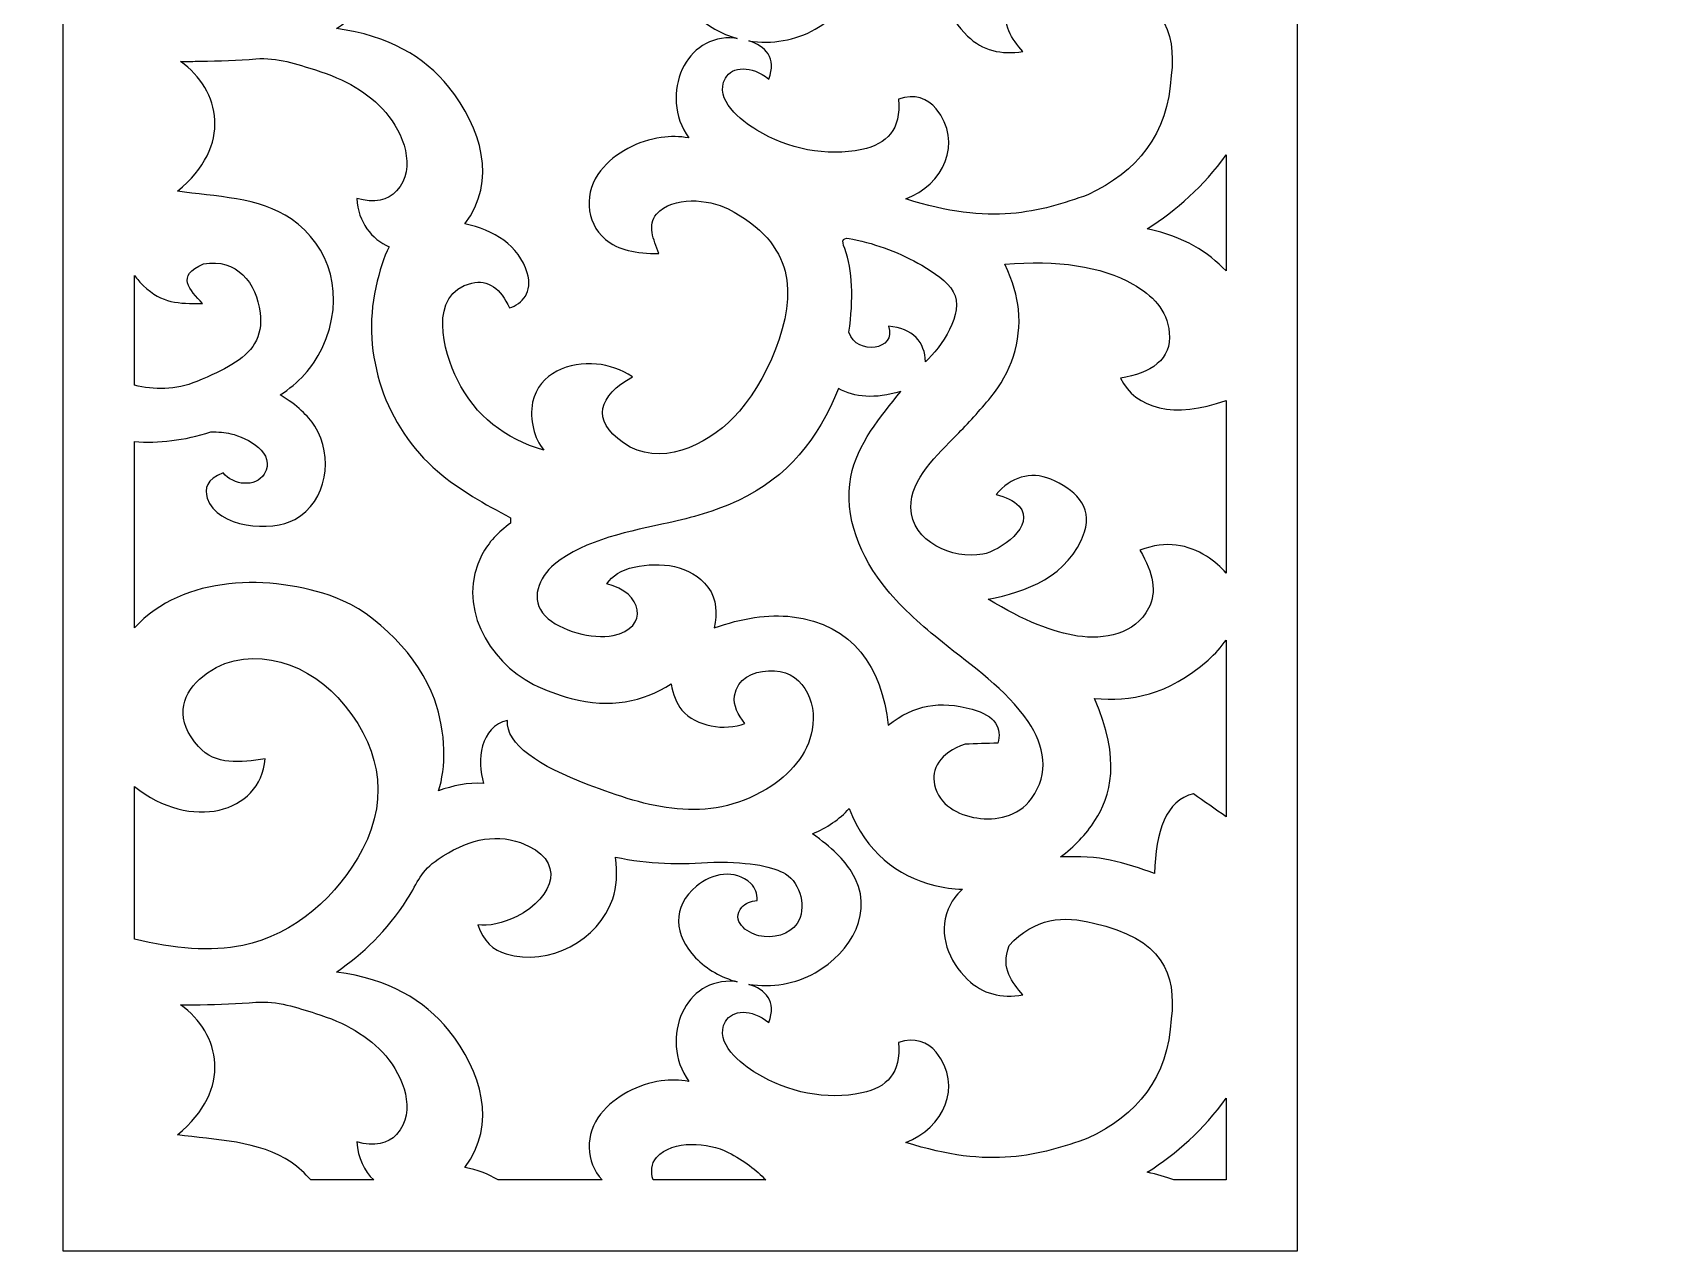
# Model space of a CAD drawing. Header units: centimetres. Extents: x -8.8 to 4.1, y -11 to 10.3.
# Drawn here: x -2.87 to 4.09, y -11.04 to -5.87 of the extents above; entities that cross this region are included whole.
import ezdxf

# ---------------------------------------------------------------- set-up
doc = ezdxf.new("R2010")
doc.units = ezdxf.units.CM
doc.header["$MEASUREMENT"] = 0
doc.layers.add('layer 1', color=7, linetype='Continuous')

msp = doc.modelspace()

# ---------------------------------------------------------------- linework, layer by layer
at = {"layer": 'layer 1', "color": 242, "lineweight": 9}
msp.add_open_spline([(-3.56397, -11.03599), (-3.56397, -11.03599), (-3.56397, 10.31201), (-3.56397, 10.31201), (-3.56397, 10.31201), (-3.85327, 10.31201), (-1.96908, 10.31201), (-8.80026, 10.31201), (-8.80026, 10.31201), (-8.80026, 10.31201), (-8.80026, -11.03599), (-8.80026, -11.03599), (-8.80026, -11.03599), (-6.76214, -11.03599), (-4.49373, -11.03599), (-3.56397, -11.03599)], degree=3, knots=[0, 0, 0, 0, 0.2, 0.2, 0.2, 0.2, 0.4, 0.4, 0.4, 0.4, 0.6, 0.6, 0.6, 0.6, 1, 1, 1, 1], dxfattribs=at)
at = {"layer": 'layer 1', "color": 177}
for points, knots in [([(2.49433, -11.03599), (2.49433, -11.03599), (2.49433, 10.31201), (2.49433, 10.31201), (2.49433, 10.31201), (2.20503, 10.31201), (4.08922, 10.31201), (-2.74196, 10.31201), (-2.74196, 10.31201), (-2.74196, 10.31201), (-2.74196, -11.03599), (-2.74196, -11.03599), (-2.74196, -11.03599), (-0.70384, -11.03599), (1.56457, -11.03599), (2.49433, -11.03599)], [0, 0, 0, 0, 0.2, 0.2, 0.2, 0.2, 0.4, 0.4, 0.4, 0.4, 0.6, 0.6, 0.6, 0.6, 1, 1, 1, 1]), ([(0.16762, -5.90231), (0.23666, -5.92411), (0.28661, -5.97415), (0.25193, -6.06403), (0.25193, -6.06403), (0.17731, -6.00476), (0.09614, -6.00931), (0.06775, -6.06062), (0.06775, -6.06062), (0.01759, -6.15127), (0.13542, -6.24073), (0.20138, -6.28087), (0.20138, -6.28087), (0.33214, -6.36045), (0.49636, -6.39486), (0.64701, -6.36277), (0.64701, -6.36277), (0.75269, -6.34026), (0.8146, -6.27846), (0.80167, -6.14949), (0.80167, -6.14949), (0.87162, -6.12492), (0.926, -6.14673), (0.96169, -6.19039), (0.96169, -6.19039), (1.07974, -6.33482), (0.99046, -6.51312), (0.8334, -6.57262), (0.8334, -6.57262), (1.19261, -6.68891), (1.4034, -6.6271), (1.60561, -6.55499), (1.60561, -6.55499), (1.81493, -6.45771), (1.94512, -6.29851), (1.95969, -6.04882), (1.95969, -6.04882), (1.98194, -5.86007), (1.92092, -5.70508), (1.6297, -5.64341), (1.6297, -5.64341), (1.50287, -5.60814), (1.38133, -5.62051), (1.27143, -5.73769), (1.27143, -5.73769), (1.23462, -5.83987), (1.28506, -5.8922), (1.33036, -5.94747), (1.33036, -5.94747), (1.23853, -5.96202), (1.15884, -5.94334), (1.09488, -5.88161), (1.09488, -5.88161), (1.01584, -5.80531), (0.96909, -5.69024), (1.01268, -5.58347), (1.01268, -5.58347), (1.0258, -5.55136), (1.04662, -5.52324), (1.07313, -5.49876), (1.07313, -5.49876), (1.03318, -5.49779), (0.99379, -5.49258), (0.95584, -5.48273), (0.95584, -5.48273), (0.79374, -5.44064), (0.66575, -5.34346), (0.59313, -5.15683), (0.59313, -5.15683), (0.55091, -5.20228), (0.49945, -5.2385), (0.43685, -5.26356), (0.43685, -5.26356), (0.51968, -5.32178), (0.5718, -5.37505), (0.60307, -5.42495), (0.60307, -5.42495), (0.70693, -5.59069), (0.601, -5.76557), (0.44887, -5.85293), (0.44887, -5.85293), (0.36565, -5.90071), (0.26391, -5.91711), (0.16762, -5.90231)], [0, 0, 0, 0, 0.0454545, 0.0454545, 0.0454545, 0.0454545, 0.0909091, 0.0909091, 0.0909091, 0.0909091, 0.1363636, 0.1363636, 0.1363636, 0.1363636, 0.1818182, 0.1818182, 0.1818182, 0.1818182, 0.2272727, 0.2272727, 0.2272727, 0.2272727, 0.2727273, 0.2727273, 0.2727273, 0.2727273, 0.3181818, 0.3181818, 0.3181818, 0.3181818, 0.3636364, 0.3636364, 0.3636364, 0.3636364, 0.4090909, 0.4090909, 0.4090909, 0.4090909, 0.4545455, 0.4545455, 0.4545455, 0.4545455, 0.5, 0.5, 0.5, 0.5, 0.5454545, 0.5454545, 0.5454545, 0.5454545, 0.5909091, 0.5909091, 0.5909091, 0.5909091, 0.6363636, 0.6363636, 0.6363636, 0.6363636, 0.6818182, 0.6818182, 0.6818182, 0.6818182, 0.7272727, 0.7272727, 0.7272727, 0.7272727, 0.7727273, 0.7727273, 0.7727273, 0.7727273, 0.8181818, 0.8181818, 0.8181818, 0.8181818, 0.8636364, 0.8636364, 0.8636364, 0.8636364, 0.9090909, 0.9090909, 0.9090909, 0.9090909, 1, 1, 1, 1]), ([(-1.03716, -6.6787), (-0.91679, -6.70305), (-0.80739, -6.77063), (-0.7728, -6.88579), (-0.7728, -6.88579), (-0.74808, -6.96811), (-0.79429, -7.01909), (-0.84865, -7.03454), (-0.84865, -7.03454), (-0.88533, -6.95322), (-0.93914, -6.91295), (-1.00847, -6.92971), (-1.00847, -6.92971), (-1.19631, -6.9751), (-1.12906, -7.22141), (-1.06943, -7.34046), (-1.06943, -7.34046), (-0.99244, -7.49415), (-0.86777, -7.59033), (-0.70282, -7.63794), (-0.70282, -7.63794), (-0.74275, -7.58955), (-0.765, -7.50815), (-0.75001, -7.43497), (-0.75001, -7.43497), (-0.7246, -7.31094), (-0.59304, -7.26196), (-0.47899, -7.27285), (-0.47899, -7.27285), (-0.42601, -7.27791), (-0.37533, -7.29675), (-0.32649, -7.32665), (-0.32649, -7.32665), (-0.47076, -7.40816), (-0.50368, -7.51017), (-0.36525, -7.60714), (-0.36525, -7.60714), (-0.21207, -7.71444), (-0.01394, -7.61923), (0.10203, -7.50025), (0.10203, -7.50025), (0.237, -7.36179), (0.37063, -7.07198), (0.32081, -6.87954), (0.32081, -6.87954), (0.29522, -6.78065), (0.22336, -6.6899), (0.07905, -6.6152), (0.07905, -6.6152), (-0.00302, -6.57271), (-0.15624, -6.55933), (-0.22423, -6.63675), (-0.22423, -6.63675), (-0.26516, -6.68336), (-0.23664, -6.74433), (-0.21422, -6.80404), (-0.21422, -6.80404), (-0.3104, -6.80554), (-0.38887, -6.78845), (-0.44142, -6.74413), (-0.44142, -6.74413), (-0.52821, -6.67092), (-0.53121, -6.53889), (-0.46203, -6.45273), (-0.46203, -6.45273), (-0.39996, -6.37543), (-0.30153, -6.32613), (-0.20439, -6.31201), (-0.20439, -6.31201), (-0.16548, -6.30635), (-0.12656, -6.3067), (-0.08765, -6.3141), (-0.08765, -6.3141), (-0.15213, -6.22276), (-0.15567, -6.10929), (-0.11542, -6.02262), (-0.11542, -6.02262), (-0.07671, -5.93926), (0.00249, -5.88069), (0.10691, -5.89043), (0.10691, -5.89043), (0.11038, -5.89075), (0.11385, -5.89114), (0.11731, -5.89157), (0.11731, -5.89157), (0.05085, -5.87325), (-0.01073, -5.83923), (-0.05885, -5.78954), (-0.05885, -5.78954), (-0.15008, -5.69536), (-0.16113, -5.57285), (-0.05494, -5.48578), (-0.05494, -5.48578), (0.01077, -5.43189), (0.10831, -5.41109), (0.17534, -5.47469), (0.17534, -5.47469), (0.19528, -5.49361), (0.20418, -5.51753), (0.20205, -5.54647), (0.20205, -5.54647), (0.1762, -5.55029), (0.15211, -5.55788), (0.1381, -5.57452), (0.1381, -5.57452), (0.08894, -5.63288), (0.15698, -5.68395), (0.2097, -5.69599), (0.2097, -5.69599), (0.27087, -5.70996), (0.33902, -5.69191), (0.37192, -5.64417), (0.37192, -5.64417), (0.41475, -5.58201), (0.38596, -5.47225), (0.32313, -5.43415), (0.32313, -5.43415), (0.27269, -5.40356), (0.18216, -5.3838), (0.01804, -5.38393), (0.01804, -5.38393), (-0.12099, -5.39433), (-0.26003, -5.39219), (-0.39905, -5.36246), (-0.39905, -5.36246), (-0.38859, -5.43242), (-0.39411, -5.48995), (-0.41048, -5.53904), (-0.41048, -5.53904), (-0.47004, -5.71758), (-0.681, -5.82595), (-0.86219, -5.77349), (-0.86219, -5.77349), (-0.91763, -5.75744), (-0.96004, -5.71952), (-0.98194, -5.65044), (-0.98194, -5.65044), (-0.93981, -5.65684), (-0.87562, -5.64401), (-0.81779, -5.61459), (-0.81779, -5.61459), (-0.65677, -5.53267), (-0.60227, -5.37313), (-0.8016, -5.30132), (-0.8016, -5.30132), (-0.91806, -5.25936), (-1.03452, -5.2934), (-1.15097, -5.37142), (-1.15097, -5.37142), (-1.22595, -5.42166), (-1.23456, -5.46666), (-1.28212, -5.54129), (-1.28212, -5.54129), (-1.36856, -5.67689), (-1.47151, -5.77238), (-1.58177, -5.85013), (-1.58177, -5.85013), (-1.36193, -5.87999), (-1.20979, -5.96839), (-1.10553, -6.0982), (-1.10553, -6.0982), (-0.96828, -6.26911), (-0.89945, -6.49634), (-1.03716, -6.6787)], [0, 0, 0, 0, 0.0238095, 0.0238095, 0.0238095, 0.0238095, 0.047619, 0.047619, 0.047619, 0.047619, 0.0714286, 0.0714286, 0.0714286, 0.0714286, 0.0952381, 0.0952381, 0.0952381, 0.0952381, 0.1190476, 0.1190476, 0.1190476, 0.1190476, 0.1428571, 0.1428571, 0.1428571, 0.1428571, 0.1666667, 0.1666667, 0.1666667, 0.1666667, 0.1904762, 0.1904762, 0.1904762, 0.1904762, 0.2142857, 0.2142857, 0.2142857, 0.2142857, 0.2380952, 0.2380952, 0.2380952, 0.2380952, 0.2619048, 0.2619048, 0.2619048, 0.2619048, 0.2857143, 0.2857143, 0.2857143, 0.2857143, 0.3095238, 0.3095238, 0.3095238, 0.3095238, 0.3333333, 0.3333333, 0.3333333, 0.3333333, 0.3571429, 0.3571429, 0.3571429, 0.3571429, 0.3809524, 0.3809524, 0.3809524, 0.3809524, 0.4047619, 0.4047619, 0.4047619, 0.4047619, 0.4285714, 0.4285714, 0.4285714, 0.4285714, 0.452381, 0.452381, 0.452381, 0.452381, 0.4761905, 0.4761905, 0.4761905, 0.4761905, 0.5, 0.5, 0.5, 0.5, 0.5238095, 0.5238095, 0.5238095, 0.5238095, 0.547619, 0.547619, 0.547619, 0.547619, 0.5714286, 0.5714286, 0.5714286, 0.5714286, 0.5952381, 0.5952381, 0.5952381, 0.5952381, 0.6190476, 0.6190476, 0.6190476, 0.6190476, 0.6428571, 0.6428571, 0.6428571, 0.6428571, 0.6666667, 0.6666667, 0.6666667, 0.6666667, 0.6904762, 0.6904762, 0.6904762, 0.6904762, 0.7142857, 0.7142857, 0.7142857, 0.7142857, 0.7380952, 0.7380952, 0.7380952, 0.7380952, 0.7619048, 0.7619048, 0.7619048, 0.7619048, 0.7857143, 0.7857143, 0.7857143, 0.7857143, 0.8095238, 0.8095238, 0.8095238, 0.8095238, 0.8333333, 0.8333333, 0.8333333, 0.8333333, 0.8571429, 0.8571429, 0.8571429, 0.8571429, 0.8809524, 0.8809524, 0.8809524, 0.8809524, 0.9047619, 0.9047619, 0.9047619, 0.9047619, 0.9285714, 0.9285714, 0.9285714, 0.9285714, 0.952381, 0.952381, 0.952381, 0.952381, 1, 1, 1, 1]), ([(-2.43987, -8.39239), (-2.23372, -8.16636), (-1.86128, -8.16235), (-1.58796, -8.26307), (-1.58796, -8.26307), (-1.41068, -8.3284), (-1.23127, -8.51662), (-1.16693, -8.69464), (-1.16693, -8.69464), (-1.11448, -8.83976), (-1.11831, -8.98724), (-1.14884, -9.08296), (-1.14884, -9.08296), (-1.08888, -9.06158), (-1.02633, -9.04798), (-0.95805, -9.05154), (-0.95805, -9.05154), (-0.98985, -8.95523), (-0.97178, -8.81112), (-0.85704, -8.78443), (-0.85704, -8.78443), (-0.86499, -8.8858), (-0.72286, -8.97822), (-0.51427, -9.05744), (-0.51427, -9.05744), (-0.26074, -9.15373), (-0.01179, -9.22829), (0.24225, -9.07593), (0.24225, -9.07593), (0.34267, -9.01571), (0.41695, -8.92835), (0.43619, -8.82398), (0.43619, -8.82398), (0.45869, -8.70194), (0.39354, -8.56447), (0.25009, -8.5738), (0.25009, -8.5738), (0.18222, -8.57822), (0.11786, -8.60572), (0.10659, -8.68017), (0.10659, -8.68017), (0.10024, -8.72206), (0.12219, -8.76041), (0.15009, -8.79802), (0.15009, -8.79802), (0.06691, -8.83012), (-0.05824, -8.81118), (-0.11639, -8.74111), (-0.11639, -8.74111), (-0.14118, -8.71124), (-0.15492, -8.67337), (-0.16279, -8.62966), (-0.16279, -8.62966), (-0.28188, -8.70599), (-0.41987, -8.73511), (-0.58713, -8.69101), (-0.58713, -8.69101), (-0.64268, -8.67637), (-0.69697, -8.65716), (-0.74701, -8.63169), (-0.74701, -8.63169), (-0.93993, -8.53351), (-1.07645, -8.29057), (-0.96535, -8.08207), (-0.96535, -8.08207), (-0.93742, -8.02964), (-0.89541, -7.98492), (-0.84392, -7.94852), (-0.84392, -7.94852), (-0.84392, -7.94061), (-0.84392, -7.9327), (-0.84392, -7.92478), (-0.84392, -7.92478), (-0.95294, -7.86721), (-1.06032, -7.80735), (-1.15359, -7.72788), (-1.15359, -7.72788), (-1.37415, -7.53996), (-1.47955, -7.23187), (-1.41529, -6.94781), (-1.41529, -6.94781), (-1.39921, -6.87671), (-1.3828, -6.8194), (-1.35906, -6.77559), (-1.35906, -6.77559), (-1.4333, -6.74264), (-1.49037, -6.67242), (-1.49603, -6.57021), (-1.49603, -6.57021), (-1.42207, -6.59183), (-1.36334, -6.57958), (-1.32729, -6.53879), (-1.32729, -6.53879), (-1.23996, -6.43998), (-1.29976, -6.29157), (-1.37354, -6.20577), (-1.37354, -6.20577), (-1.4454, -6.1222), (-1.54706, -6.06417), (-1.67132, -6.02552), (-1.67132, -6.02552), (-1.74884, -6.00118), (-1.83402, -5.97168), (-1.92462, -5.97844), (-1.92462, -5.97844), (-2.00019, -5.98408), (-2.07939, -5.9876), (-2.1607, -5.9887), (-2.1607, -5.9887), (-2.18819, -5.98908), (-2.21594, -5.98918), (-2.24386, -5.98899), (-2.24386, -5.98899), (-2.07495, -6.11227), (-2.02022, -6.34607), (-2.25716, -6.54028), (-2.25716, -6.54028), (-2.10011, -6.56248), (-1.907, -6.56499), (-1.77434, -6.65726), (-1.77434, -6.65726), (-1.61037, -6.77131), (-1.53928, -6.98498), (-1.64379, -7.20587), (-1.64379, -7.20587), (-1.68311, -7.289), (-1.74375, -7.35386), (-1.82151, -7.40404), (-1.82151, -7.40404), (-1.74921, -7.44744), (-1.7032, -7.49165), (-1.67474, -7.53642), (-1.67474, -7.53642), (-1.59288, -7.66517), (-1.62109, -7.85449), (-1.75944, -7.93214), (-1.75944, -7.93214), (-1.85627, -7.98649), (-2.08934, -7.96926), (-2.13048, -7.8416), (-2.13048, -7.8416), (-2.1438, -7.80027), (-2.13382, -7.76354), (-2.06326, -7.73393), (-2.06326, -7.73393), (-2.01992, -7.78869), (-1.92511, -7.79704), (-1.88964, -7.7399), (-1.88964, -7.7399), (-1.83489, -7.65172), (-1.96013, -7.58473), (-2.03024, -7.56851), (-2.03024, -7.56851), (-2.05579, -7.5626), (-2.08395, -7.55994), (-2.11517, -7.56112), (-2.11517, -7.56112), (-2.22929, -7.59739), (-2.33667, -7.60897), (-2.43987, -7.6022), (-2.43987, -7.6022), (-2.43987, -7.6022), (-2.43987, -8.39239), (-2.43987, -8.39239)], [0, 0, 0, 0, 0.0238095, 0.0238095, 0.0238095, 0.0238095, 0.047619, 0.047619, 0.047619, 0.047619, 0.0714286, 0.0714286, 0.0714286, 0.0714286, 0.0952381, 0.0952381, 0.0952381, 0.0952381, 0.1190476, 0.1190476, 0.1190476, 0.1190476, 0.1428571, 0.1428571, 0.1428571, 0.1428571, 0.1666667, 0.1666667, 0.1666667, 0.1666667, 0.1904762, 0.1904762, 0.1904762, 0.1904762, 0.2142857, 0.2142857, 0.2142857, 0.2142857, 0.2380952, 0.2380952, 0.2380952, 0.2380952, 0.2619048, 0.2619048, 0.2619048, 0.2619048, 0.2857143, 0.2857143, 0.2857143, 0.2857143, 0.3095238, 0.3095238, 0.3095238, 0.3095238, 0.3333333, 0.3333333, 0.3333333, 0.3333333, 0.3571429, 0.3571429, 0.3571429, 0.3571429, 0.3809524, 0.3809524, 0.3809524, 0.3809524, 0.4047619, 0.4047619, 0.4047619, 0.4047619, 0.4285714, 0.4285714, 0.4285714, 0.4285714, 0.452381, 0.452381, 0.452381, 0.452381, 0.4761905, 0.4761905, 0.4761905, 0.4761905, 0.5, 0.5, 0.5, 0.5, 0.5238095, 0.5238095, 0.5238095, 0.5238095, 0.547619, 0.547619, 0.547619, 0.547619, 0.5714286, 0.5714286, 0.5714286, 0.5714286, 0.5952381, 0.5952381, 0.5952381, 0.5952381, 0.6190476, 0.6190476, 0.6190476, 0.6190476, 0.6428571, 0.6428571, 0.6428571, 0.6428571, 0.6666667, 0.6666667, 0.6666667, 0.6666667, 0.6904762, 0.6904762, 0.6904762, 0.6904762, 0.7142857, 0.7142857, 0.7142857, 0.7142857, 0.7380952, 0.7380952, 0.7380952, 0.7380952, 0.7619048, 0.7619048, 0.7619048, 0.7619048, 0.7857143, 0.7857143, 0.7857143, 0.7857143, 0.8095238, 0.8095238, 0.8095238, 0.8095238, 0.8333333, 0.8333333, 0.8333333, 0.8333333, 0.8571429, 0.8571429, 0.8571429, 0.8571429, 0.8809524, 0.8809524, 0.8809524, 0.8809524, 0.9047619, 0.9047619, 0.9047619, 0.9047619, 0.9285714, 0.9285714, 0.9285714, 0.9285714, 0.952381, 0.952381, 0.952381, 0.952381, 1, 1, 1, 1]), ([(2.19223, -6.38581), (2.09685, -6.51985), (1.98237, -6.6189), (1.8579, -6.69964), (1.8579, -6.69964), (2.01647, -6.73292), (2.11562, -6.79921), (2.19223, -6.87802), (2.19223, -6.87802), (2.19223, -6.87802), (2.19223, -6.38581), (2.19223, -6.38581)], [0, 0, 0, 0, 0.25, 0.25, 0.25, 0.25, 0.5, 0.5, 0.5, 0.5, 1, 1, 1, 1]), ([(0.75947, -7.11269), (0.86352, -7.11986), (0.9153, -7.18237), (0.91665, -7.2635), (0.91665, -7.2635), (0.98326, -7.20342), (1.08444, -7.05665), (1.03468, -6.96612), (1.03468, -6.96612), (1.00917, -6.91969), (0.95409, -6.8861), (0.90055, -6.85424), (0.90055, -6.85424), (0.81173, -6.80138), (0.71333, -6.7656), (0.60788, -6.74259), (0.60788, -6.74259), (0.56414, -6.73305), (0.55918, -6.74492), (0.57383, -6.78335), (0.57383, -6.78335), (0.60878, -6.87504), (0.61156, -6.99622), (0.59167, -7.13818), (0.59167, -7.13818), (0.62572, -7.23999), (0.79761, -7.21405), (0.75947, -7.11269)], [0, 0, 0, 0, 0.125, 0.125, 0.125, 0.125, 0.25, 0.25, 0.25, 0.25, 0.375, 0.375, 0.375, 0.375, 0.5, 0.5, 0.5, 0.5, 0.625, 0.625, 0.625, 0.625, 0.75, 0.75, 0.75, 0.75, 1, 1, 1, 1]), ([(-2.43987, -7.36313), (-2.35593, -7.38246), (-2.26739, -7.38481), (-2.17463, -7.34653), (-2.17463, -7.34653), (-2.11387, -7.32147), (-2.06476, -7.29849), (-2.02594, -7.2751), (-2.02594, -7.2751), (-1.94132, -7.22412), (-1.89343, -7.15958), (-1.90631, -7.05577), (-1.90631, -7.05577), (-1.92211, -6.92847), (-2.0058, -6.82384), (-2.14636, -6.84751), (-2.14636, -6.84751), (-2.26771, -6.89877), (-2.20411, -6.95773), (-2.1514, -7.01623), (-2.1514, -7.01623), (-2.25399, -7.01623), (-2.32073, -7.01761), (-2.40204, -6.94017), (-2.40204, -6.94017), (-2.41482, -6.92799), (-2.42744, -6.91374), (-2.43987, -6.89685), (-2.43987, -6.89685), (-2.43987, -6.89685), (-2.43987, -7.36313), (-2.43987, -7.36313)], [0, 0, 0, 0, 0.1111111, 0.1111111, 0.1111111, 0.1111111, 0.2222222, 0.2222222, 0.2222222, 0.2222222, 0.3333333, 0.3333333, 0.3333333, 0.3333333, 0.4444444, 0.4444444, 0.4444444, 0.4444444, 0.5555556, 0.5555556, 0.5555556, 0.5555556, 0.6666667, 0.6666667, 0.6666667, 0.6666667, 0.7777778, 0.7777778, 0.7777778, 0.7777778, 1, 1, 1, 1]), ([(2.19223, -7.42744), (1.97277, -7.50689), (1.80664, -7.46264), (1.74359, -7.33219), (1.74359, -7.33219), (1.87314, -7.31503), (1.96222, -7.25076), (1.95127, -7.1409), (1.95127, -7.1409), (1.94129, -7.04086), (1.88007, -6.98189), (1.79668, -6.93407), (1.79668, -6.93407), (1.66293, -6.85735), (1.47444, -6.82983), (1.2531, -6.84973), (1.2531, -6.84973), (1.28851, -6.92488), (1.30539, -6.9868), (1.31102, -7.04069), (1.31102, -7.04069), (1.32543, -7.1786), (1.27843, -7.30921), (1.1936, -7.41375), (1.1936, -7.41375), (1.14717, -7.47098), (1.09734, -7.5235), (1.04846, -7.57456), (1.04846, -7.57456), (0.9701, -7.6564), (0.85206, -7.75924), (0.85463, -7.88195), (0.85463, -7.88195), (0.85767, -8.02714), (1.03198, -8.1026), (1.15968, -8.07957), (1.15968, -8.07957), (1.23217, -8.0665), (1.3871, -7.9585), (1.31379, -7.87582), (1.31379, -7.87582), (1.29208, -7.85134), (1.25565, -7.83756), (1.21612, -7.82603), (1.21612, -7.82603), (1.2802, -7.75332), (1.35939, -7.72544), (1.44823, -7.76144), (1.44823, -7.76144), (1.54633, -7.80119), (1.6282, -7.87548), (1.59143, -7.98489), (1.59143, -7.98489), (1.5276, -8.17478), (1.33972, -8.24097), (1.18284, -8.26981), (1.18284, -8.26981), (1.33559, -8.36336), (1.4592, -8.41159), (1.56146, -8.4266), (1.56146, -8.4266), (1.67546, -8.44334), (1.80495, -8.42059), (1.86367, -8.30809), (1.86367, -8.30809), (1.89801, -8.2423), (1.88556, -8.16051), (1.82631, -8.06271), (1.82631, -8.06271), (1.94053, -8.01923), (2.03022, -8.03953), (2.10885, -8.0886), (2.10885, -8.0886), (2.14378, -8.1104), (2.17138, -8.1344), (2.19223, -8.15989), (2.19223, -8.15989), (2.19223, -8.15989), (2.19223, -7.42744), (2.19223, -7.42744)], [0, 0, 0, 0, 0.047619, 0.047619, 0.047619, 0.047619, 0.0952381, 0.0952381, 0.0952381, 0.0952381, 0.1428571, 0.1428571, 0.1428571, 0.1428571, 0.1904762, 0.1904762, 0.1904762, 0.1904762, 0.2380952, 0.2380952, 0.2380952, 0.2380952, 0.2857143, 0.2857143, 0.2857143, 0.2857143, 0.3333333, 0.3333333, 0.3333333, 0.3333333, 0.3809524, 0.3809524, 0.3809524, 0.3809524, 0.4285714, 0.4285714, 0.4285714, 0.4285714, 0.4761905, 0.4761905, 0.4761905, 0.4761905, 0.5238095, 0.5238095, 0.5238095, 0.5238095, 0.5714286, 0.5714286, 0.5714286, 0.5714286, 0.6190476, 0.6190476, 0.6190476, 0.6190476, 0.6666667, 0.6666667, 0.6666667, 0.6666667, 0.7142857, 0.7142857, 0.7142857, 0.7142857, 0.7619048, 0.7619048, 0.7619048, 0.7619048, 0.8095238, 0.8095238, 0.8095238, 0.8095238, 0.8571429, 0.8571429, 0.8571429, 0.8571429, 0.9047619, 0.9047619, 0.9047619, 0.9047619, 1, 1, 1, 1]), ([(0.54768, -7.37638), (0.61625, -7.41416), (0.70161, -7.42283), (0.81153, -7.38895), (0.81153, -7.38895), (0.72737, -7.49673), (0.62598, -7.61223), (0.60006, -7.75071), (0.60006, -7.75071), (0.56837, -7.91991), (0.63912, -8.09143), (0.75321, -8.22966), (0.75321, -8.22966), (0.8214, -8.31228), (0.90336, -8.38425), (0.98909, -8.45331), (0.98909, -8.45331), (1.11689, -8.55625), (1.25829, -8.65176), (1.3521, -8.78903), (1.3521, -8.78903), (1.42281, -8.8925), (1.44403, -9.00998), (1.36687, -9.11517), (1.36687, -9.11517), (1.30833, -9.19497), (1.21389, -9.21035), (1.1351, -9.19842), (1.1351, -9.19842), (1.05503, -9.18629), (0.97415, -9.14309), (0.95528, -9.05721), (0.95528, -9.05721), (0.94113, -8.99285), (0.97488, -8.9231), (1.08461, -8.88566), (1.08461, -8.88566), (1.13103, -8.88397), (1.17745, -8.88228), (1.22386, -8.88059), (1.22386, -8.88059), (1.24245, -8.81961), (1.21392, -8.76388), (1.11465, -8.7372), (1.11465, -8.7372), (0.97445, -8.69953), (0.87158, -8.71773), (0.75801, -8.80464), (0.75801, -8.80464), (0.73265, -8.5604), (0.60896, -8.37579), (0.35158, -8.34496), (0.35158, -8.34496), (0.24831, -8.3326), (0.13726, -8.35136), (0.02076, -8.39191), (0.02076, -8.39191), (0.03138, -8.33121), (0.03328, -8.27196), (-0.00617, -8.21961), (-0.00617, -8.21961), (-0.0787, -8.12336), (-0.20943, -8.11043), (-0.31967, -8.13415), (-0.31967, -8.13415), (-0.37497, -8.14604), (-0.4123, -8.17062), (-0.4352, -8.20538), (-0.4352, -8.20538), (-0.28378, -8.23992), (-0.25248, -8.39266), (-0.40849, -8.4243), (-0.40849, -8.4243), (-0.49644, -8.44213), (-0.63378, -8.40547), (-0.69719, -8.34136), (-0.69719, -8.34136), (-0.76392, -8.27387), (-0.72364, -8.17608), (-0.65831, -8.12298), (-0.65831, -8.12298), (-0.52715, -8.01638), (-0.33305, -7.98172), (-0.17183, -7.94599), (-0.17183, -7.94599), (-0.07822, -7.92524), (0.02239, -7.89878), (0.12303, -7.85118), (0.12303, -7.85118), (0.33179, -7.75244), (0.46191, -7.59268), (0.54768, -7.37638)], [0, 0, 0, 0, 0.0416667, 0.0416667, 0.0416667, 0.0416667, 0.0833333, 0.0833333, 0.0833333, 0.0833333, 0.125, 0.125, 0.125, 0.125, 0.1666667, 0.1666667, 0.1666667, 0.1666667, 0.2083333, 0.2083333, 0.2083333, 0.2083333, 0.25, 0.25, 0.25, 0.25, 0.2916667, 0.2916667, 0.2916667, 0.2916667, 0.3333333, 0.3333333, 0.3333333, 0.3333333, 0.375, 0.375, 0.375, 0.375, 0.4166667, 0.4166667, 0.4166667, 0.4166667, 0.4583333, 0.4583333, 0.4583333, 0.4583333, 0.5, 0.5, 0.5, 0.5, 0.5416667, 0.5416667, 0.5416667, 0.5416667, 0.5833333, 0.5833333, 0.5833333, 0.5833333, 0.625, 0.625, 0.625, 0.625, 0.6666667, 0.6666667, 0.6666667, 0.6666667, 0.7083333, 0.7083333, 0.7083333, 0.7083333, 0.75, 0.75, 0.75, 0.75, 0.7916667, 0.7916667, 0.7916667, 0.7916667, 0.8333333, 0.8333333, 0.8333333, 0.8333333, 0.875, 0.875, 0.875, 0.875, 0.9166667, 0.9166667, 0.9166667, 0.9166667, 1, 1, 1, 1]), ([(-2.43987, -9.71239), (-2.27052, -9.75498), (-2.11618, -9.76606), (-1.98025, -9.73877), (-1.98025, -9.73877), (-1.761, -9.69476), (-1.57371, -9.52654), (-1.4719, -9.33136), (-1.4719, -9.33136), (-1.35145, -9.10046), (-1.40366, -8.87852), (-1.57665, -8.68801), (-1.57665, -8.68801), (-1.72281, -8.52706), (-1.98412, -8.44975), (-2.16386, -8.60995), (-2.16386, -8.60995), (-2.2429, -8.68039), (-2.26683, -8.78606), (-2.16798, -8.89556), (-2.16798, -8.89556), (-2.09535, -8.97602), (-1.99061, -8.96377), (-1.88452, -8.94757), (-1.88452, -8.94757), (-1.90649, -9.18153), (-2.20069, -9.25434), (-2.43987, -9.06521), (-2.43987, -9.06521), (-2.43987, -9.06521), (-2.43987, -9.71239), (-2.43987, -9.71239)], [0, 0, 0, 0, 0.1111111, 0.1111111, 0.1111111, 0.1111111, 0.2222222, 0.2222222, 0.2222222, 0.2222222, 0.3333333, 0.3333333, 0.3333333, 0.3333333, 0.4444444, 0.4444444, 0.4444444, 0.4444444, 0.5555556, 0.5555556, 0.5555556, 0.5555556, 0.6666667, 0.6666667, 0.6666667, 0.6666667, 0.7777778, 0.7777778, 0.7777778, 0.7777778, 1, 1, 1, 1]), ([(2.19223, -8.44367), (2.17217, -8.47321), (2.1465, -8.50177), (2.11584, -8.52849), (2.11584, -8.52849), (1.94286, -8.67925), (1.78588, -8.70526), (1.63401, -8.69139), (1.63401, -8.69139), (1.74931, -8.95223), (1.70095, -9.10744), (1.63557, -9.20981), (1.63557, -9.20981), (1.59816, -9.26838), (1.54768, -9.32054), (1.48907, -9.36396), (1.48907, -9.36396), (1.56896, -9.35984), (1.6438, -9.36487), (1.69997, -9.37695), (1.69997, -9.37695), (1.7661, -9.39118), (1.82978, -9.41169), (1.8878, -9.43463), (1.8878, -9.43463), (1.89484, -9.25508), (1.93628, -9.12318), (2.05342, -9.09608), (2.05342, -9.09608), (2.09969, -9.12847), (2.14596, -9.16086), (2.19223, -9.19325), (2.19223, -9.19325), (2.19223, -9.19325), (2.19223, -8.44367), (2.19223, -8.44367)], [0, 0, 0, 0, 0.1, 0.1, 0.1, 0.1, 0.2, 0.2, 0.2, 0.2, 0.3, 0.3, 0.3, 0.3, 0.4, 0.4, 0.4, 0.4, 0.5, 0.5, 0.5, 0.5, 0.6, 0.6, 0.6, 0.6, 0.7, 0.7, 0.7, 0.7, 0.8, 0.8, 0.8, 0.8, 1, 1, 1, 1]), ([(0.16762, -9.9041), (0.23666, -9.92589), (0.28661, -9.97593), (0.25193, -10.06582), (0.25193, -10.06582), (0.17731, -10.00654), (0.09614, -10.01109), (0.06775, -10.0624), (0.06775, -10.0624), (0.01759, -10.15305), (0.13542, -10.24251), (0.20138, -10.28265), (0.20138, -10.28265), (0.33214, -10.36224), (0.49636, -10.39664), (0.64701, -10.36455), (0.64701, -10.36455), (0.75269, -10.34204), (0.8146, -10.28025), (0.80167, -10.15127), (0.80167, -10.15127), (0.87162, -10.1267), (0.926, -10.14851), (0.96169, -10.19217), (0.96169, -10.19217), (1.07974, -10.3366), (0.99046, -10.5149), (0.8334, -10.5744), (0.8334, -10.5744), (1.19261, -10.69069), (1.4034, -10.62889), (1.60561, -10.55677), (1.60561, -10.55677), (1.81493, -10.45949), (1.94512, -10.3003), (1.95969, -10.0506), (1.95969, -10.0506), (1.98194, -9.86185), (1.92092, -9.70686), (1.6297, -9.64519), (1.6297, -9.64519), (1.50287, -9.60992), (1.38133, -9.62229), (1.27143, -9.73947), (1.27143, -9.73947), (1.23462, -9.84166), (1.28506, -9.89399), (1.33036, -9.94925), (1.33036, -9.94925), (1.23853, -9.9638), (1.15884, -9.94512), (1.09488, -9.88339), (1.09488, -9.88339), (1.01584, -9.8071), (0.96909, -9.69203), (1.01268, -9.58526), (1.01268, -9.58526), (1.0258, -9.55315), (1.04662, -9.52502), (1.07313, -9.50054), (1.07313, -9.50054), (1.03318, -9.49957), (0.99379, -9.49436), (0.95584, -9.48451), (0.95584, -9.48451), (0.79374, -9.44242), (0.66575, -9.34524), (0.59313, -9.15861), (0.59313, -9.15861), (0.55091, -9.20406), (0.49945, -9.24028), (0.43685, -9.26534), (0.43685, -9.26534), (0.51968, -9.32356), (0.5718, -9.37683), (0.60307, -9.42673), (0.60307, -9.42673), (0.70693, -9.59247), (0.601, -9.76735), (0.44887, -9.85471), (0.44887, -9.85471), (0.36565, -9.90249), (0.26391, -9.9189), (0.16762, -9.9041)], [0, 0, 0, 0, 0.0454545, 0.0454545, 0.0454545, 0.0454545, 0.0909091, 0.0909091, 0.0909091, 0.0909091, 0.1363636, 0.1363636, 0.1363636, 0.1363636, 0.1818182, 0.1818182, 0.1818182, 0.1818182, 0.2272727, 0.2272727, 0.2272727, 0.2272727, 0.2727273, 0.2727273, 0.2727273, 0.2727273, 0.3181818, 0.3181818, 0.3181818, 0.3181818, 0.3636364, 0.3636364, 0.3636364, 0.3636364, 0.4090909, 0.4090909, 0.4090909, 0.4090909, 0.4545455, 0.4545455, 0.4545455, 0.4545455, 0.5, 0.5, 0.5, 0.5, 0.5454545, 0.5454545, 0.5454545, 0.5454545, 0.5909091, 0.5909091, 0.5909091, 0.5909091, 0.6363636, 0.6363636, 0.6363636, 0.6363636, 0.6818182, 0.6818182, 0.6818182, 0.6818182, 0.7272727, 0.7272727, 0.7272727, 0.7272727, 0.7727273, 0.7727273, 0.7727273, 0.7727273, 0.8181818, 0.8181818, 0.8181818, 0.8181818, 0.8636364, 0.8636364, 0.8636364, 0.8636364, 0.9090909, 0.9090909, 0.9090909, 0.9090909, 1, 1, 1, 1]), ([(-1.03716, -10.68048), (-0.98692, -10.69065), (-0.93859, -10.70835), (-0.89681, -10.7339), (-0.89681, -10.7339), (-0.89681, -10.7339), (-0.45439, -10.7339), (-0.45439, -10.7339), (-0.45439, -10.7339), (-0.52831, -10.65895), (-0.52758, -10.53615), (-0.46203, -10.45452), (-0.46203, -10.45452), (-0.39996, -10.37721), (-0.30153, -10.32791), (-0.20439, -10.31379), (-0.20439, -10.31379), (-0.16548, -10.30813), (-0.12656, -10.30848), (-0.08765, -10.31589), (-0.08765, -10.31589), (-0.15213, -10.22454), (-0.15567, -10.11107), (-0.11542, -10.0244), (-0.11542, -10.0244), (-0.07671, -9.94104), (0.00249, -9.88247), (0.10691, -9.89221), (0.10691, -9.89221), (0.11038, -9.89253), (0.11385, -9.89292), (0.11731, -9.89335), (0.11731, -9.89335), (0.05085, -9.87503), (-0.01073, -9.84101), (-0.05885, -9.79133), (-0.05885, -9.79133), (-0.15008, -9.69714), (-0.16113, -9.57464), (-0.05494, -9.48756), (-0.05494, -9.48756), (0.01077, -9.43367), (0.10831, -9.41287), (0.17534, -9.47648), (0.17534, -9.47648), (0.19528, -9.49539), (0.20418, -9.51931), (0.20205, -9.54825), (0.20205, -9.54825), (0.1762, -9.55207), (0.15211, -9.55966), (0.1381, -9.5763), (0.1381, -9.5763), (0.08894, -9.63466), (0.15698, -9.68574), (0.2097, -9.69777), (0.2097, -9.69777), (0.27087, -9.71174), (0.33902, -9.69369), (0.37192, -9.64595), (0.37192, -9.64595), (0.41475, -9.58379), (0.38596, -9.47403), (0.32313, -9.43593), (0.32313, -9.43593), (0.27269, -9.40534), (0.18216, -9.38558), (0.01804, -9.38571), (0.01804, -9.38571), (-0.12099, -9.39611), (-0.26003, -9.39397), (-0.39905, -9.36424), (-0.39905, -9.36424), (-0.38859, -9.4342), (-0.39411, -9.49173), (-0.41048, -9.54082), (-0.41048, -9.54082), (-0.47004, -9.71936), (-0.681, -9.82774), (-0.86219, -9.77528), (-0.86219, -9.77528), (-0.91763, -9.75922), (-0.96004, -9.7213), (-0.98194, -9.65223), (-0.98194, -9.65223), (-0.93981, -9.65862), (-0.87562, -9.6458), (-0.81779, -9.61637), (-0.81779, -9.61637), (-0.65677, -9.53445), (-0.60227, -9.37492), (-0.8016, -9.3031), (-0.8016, -9.3031), (-0.91806, -9.26114), (-1.03452, -9.29518), (-1.15097, -9.37321), (-1.15097, -9.37321), (-1.22595, -9.42344), (-1.23456, -9.46844), (-1.28212, -9.54307), (-1.28212, -9.54307), (-1.36856, -9.67868), (-1.47151, -9.77416), (-1.58177, -9.85191), (-1.58177, -9.85191), (-1.36193, -9.88177), (-1.20979, -9.97017), (-1.10553, -10.09999), (-1.10553, -10.09999), (-0.96828, -10.2709), (-0.89945, -10.49812), (-1.03716, -10.68048)], [0, 0, 0, 0, 0.0344828, 0.0344828, 0.0344828, 0.0344828, 0.0689655, 0.0689655, 0.0689655, 0.0689655, 0.1034483, 0.1034483, 0.1034483, 0.1034483, 0.137931, 0.137931, 0.137931, 0.137931, 0.1724138, 0.1724138, 0.1724138, 0.1724138, 0.2068966, 0.2068966, 0.2068966, 0.2068966, 0.2413793, 0.2413793, 0.2413793, 0.2413793, 0.2758621, 0.2758621, 0.2758621, 0.2758621, 0.3103448, 0.3103448, 0.3103448, 0.3103448, 0.3448276, 0.3448276, 0.3448276, 0.3448276, 0.3793103, 0.3793103, 0.3793103, 0.3793103, 0.4137931, 0.4137931, 0.4137931, 0.4137931, 0.4482759, 0.4482759, 0.4482759, 0.4482759, 0.4827586, 0.4827586, 0.4827586, 0.4827586, 0.5172414, 0.5172414, 0.5172414, 0.5172414, 0.5517241, 0.5517241, 0.5517241, 0.5517241, 0.5862069, 0.5862069, 0.5862069, 0.5862069, 0.6206897, 0.6206897, 0.6206897, 0.6206897, 0.6551724, 0.6551724, 0.6551724, 0.6551724, 0.6896552, 0.6896552, 0.6896552, 0.6896552, 0.7241379, 0.7241379, 0.7241379, 0.7241379, 0.7586207, 0.7586207, 0.7586207, 0.7586207, 0.7931034, 0.7931034, 0.7931034, 0.7931034, 0.8275862, 0.8275862, 0.8275862, 0.8275862, 0.862069, 0.862069, 0.862069, 0.862069, 0.8965517, 0.8965517, 0.8965517, 0.8965517, 0.9310345, 0.9310345, 0.9310345, 0.9310345, 1, 1, 1, 1]), ([(-1.42453, -10.7339), (-1.46483, -10.69567), (-1.4922, -10.64115), (-1.49603, -10.572), (-1.49603, -10.572), (-1.42207, -10.59361), (-1.36334, -10.58136), (-1.32729, -10.54058), (-1.32729, -10.54058), (-1.23996, -10.44176), (-1.29976, -10.29336), (-1.37354, -10.20756), (-1.37354, -10.20756), (-1.4454, -10.12398), (-1.54706, -10.06595), (-1.67132, -10.0273), (-1.67132, -10.0273), (-1.74884, -10.00296), (-1.83402, -9.97347), (-1.92462, -9.98022), (-1.92462, -9.98022), (-2.00019, -9.98586), (-2.07939, -9.98938), (-2.1607, -9.99049), (-2.1607, -9.99049), (-2.18819, -9.99086), (-2.21594, -9.99096), (-2.24386, -9.99077), (-2.24386, -9.99077), (-2.07495, -10.11405), (-2.02022, -10.34786), (-2.25716, -10.54207), (-2.25716, -10.54207), (-2.10011, -10.56426), (-1.907, -10.56677), (-1.77434, -10.65904), (-1.77434, -10.65904), (-1.7433, -10.68063), (-1.7156, -10.70579), (-1.69178, -10.7339), (-1.69178, -10.7339), (-1.69178, -10.7339), (-1.42453, -10.7339), (-1.42453, -10.7339)], [0, 0, 0, 0, 0.0833333, 0.0833333, 0.0833333, 0.0833333, 0.1666667, 0.1666667, 0.1666667, 0.1666667, 0.25, 0.25, 0.25, 0.25, 0.3333333, 0.3333333, 0.3333333, 0.3333333, 0.4166667, 0.4166667, 0.4166667, 0.4166667, 0.5, 0.5, 0.5, 0.5, 0.5833333, 0.5833333, 0.5833333, 0.5833333, 0.6666667, 0.6666667, 0.6666667, 0.6666667, 0.75, 0.75, 0.75, 0.75, 0.8333333, 0.8333333, 0.8333333, 0.8333333, 1, 1, 1, 1]), ([(2.19223, -10.38759), (2.09685, -10.52164), (1.98237, -10.62069), (1.8579, -10.70142), (1.8579, -10.70142), (1.89931, -10.71011), (1.93666, -10.72107), (1.97063, -10.7339), (1.97063, -10.7339), (1.97063, -10.7339), (2.19223, -10.7339), (2.19223, -10.7339), (2.19223, -10.7339), (2.19223, -10.7339), (2.19223, -10.38759), (2.19223, -10.38759)], [0, 0, 0, 0, 0.2, 0.2, 0.2, 0.2, 0.4, 0.4, 0.4, 0.4, 0.6, 0.6, 0.6, 0.6, 1, 1, 1, 1]), ([(0.23886, -10.7339), (0.20016, -10.69185), (0.14784, -10.65259), (0.07905, -10.61698), (0.07905, -10.61698), (-0.00302, -10.57449), (-0.15624, -10.56111), (-0.22423, -10.63853), (-0.22423, -10.63853), (-0.24863, -10.66632), (-0.24834, -10.69921), (-0.23938, -10.7339), (-0.23938, -10.7339), (-0.23938, -10.7339), (0.23886, -10.7339), (0.23886, -10.7339)], [0, 0, 0, 0, 0.2, 0.2, 0.2, 0.2, 0.4, 0.4, 0.4, 0.4, 0.6, 0.6, 0.6, 0.6, 1, 1, 1, 1])]:
    msp.add_open_spline(points, degree=3, knots=knots, dxfattribs=at)

doc.saveas('drawing.dxf')
